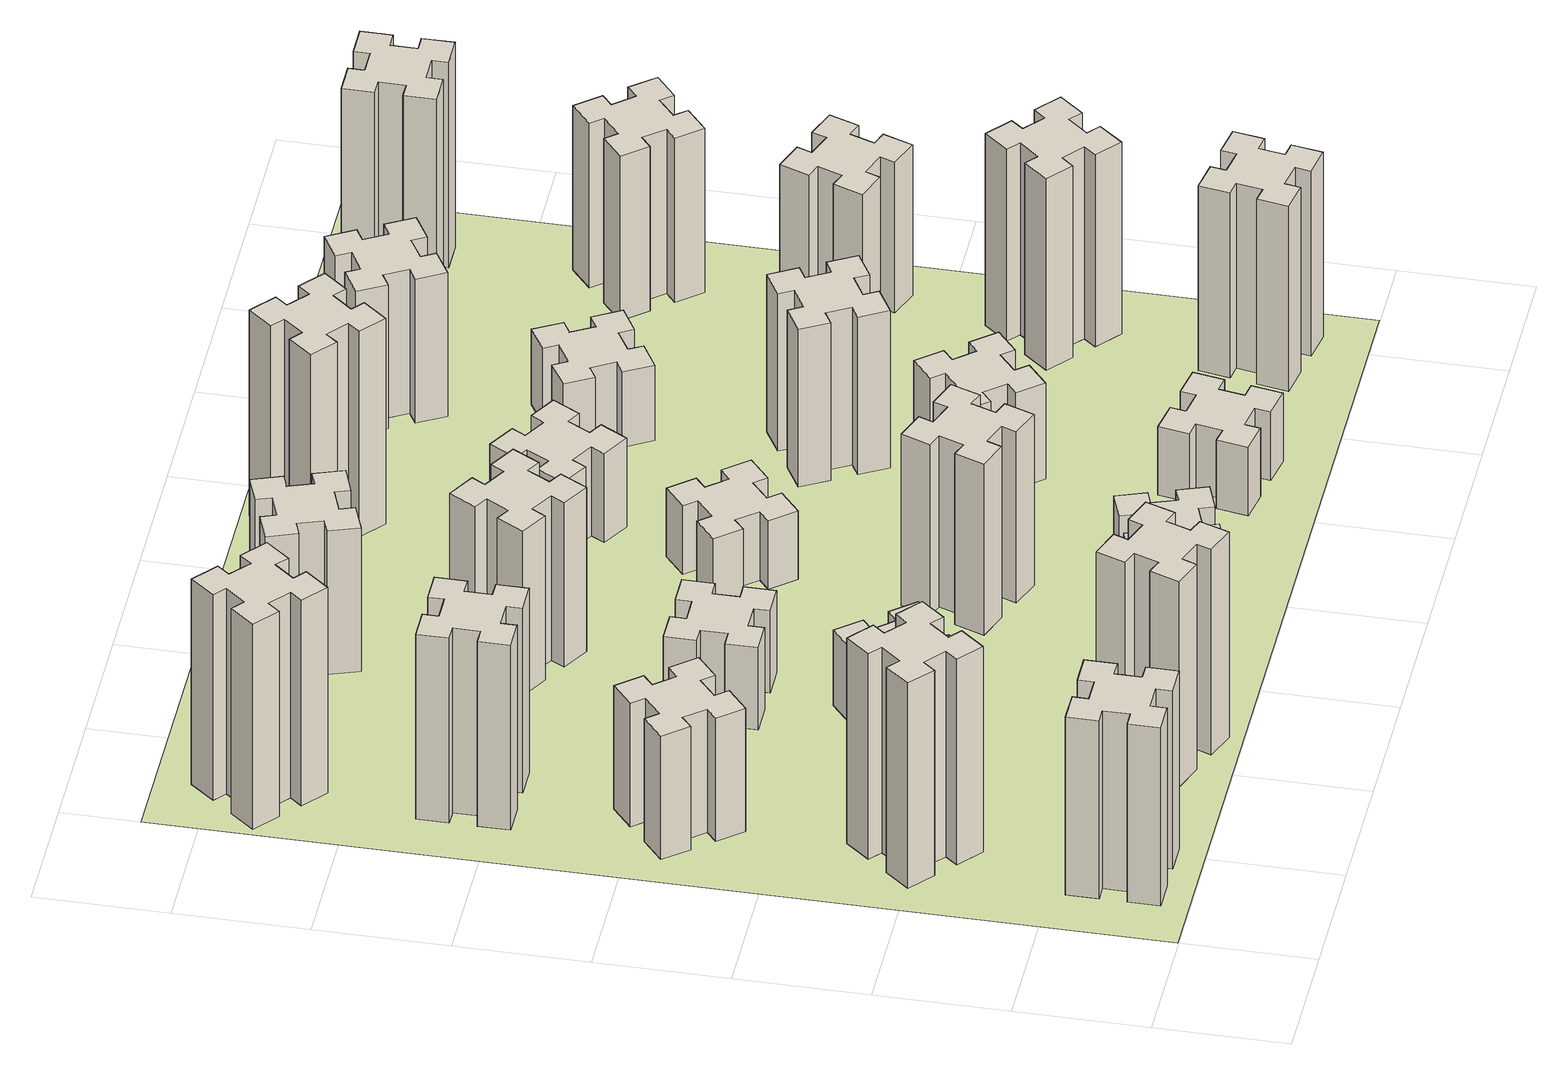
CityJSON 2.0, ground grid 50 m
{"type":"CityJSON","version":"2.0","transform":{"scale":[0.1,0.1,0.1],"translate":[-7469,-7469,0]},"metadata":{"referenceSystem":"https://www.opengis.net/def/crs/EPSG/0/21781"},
"CityObjects":{
"building1":{"type":"Building","attributes":{"class":"1000","function":"1000","usage":"1000","yearOfConstruction":2016,"roofType":"1000","measuredHeight":78,"storeysAboveGround":30,"storeysBelowGround":0},"geometry":[{"type":"Solid","lod":"1","boundaries":[[[[0,1,2,3,4,5,6,7,8,9,10,11,12,13,14,15,16,17,18,19]],[[17,16,20,21]],[[16,15,22,20]],[[15,14,23,22]],[[14,13,24,23]],[[13,12,25,24]],[[12,11,26,25]],[[11,10,27,26]],[[10,9,28,27]],[[9,8,29,28]],[[8,7,30,29]],[[7,6,31,30]],[[6,5,32,31]],[[5,4,33,32]],[[4,3,34,33]],[[3,2,35,34]],[[2,1,36,35]],[[1,0,37,36]],[[0,19,38,37]],[[19,18,39,38]],[[18,17,21,39]],[[24,25,26,27,28,29,30,31,32,33,34,35,36,37,38,39,21,20,22,23]]]]}]},
"building2":{"type":"Building","attributes":{"class":"1000","function":"1000","usage":"1000","yearOfConstruction":2016,"roofType":"1000","measuredHeight":90,"storeysAboveGround":30,"storeysBelowGround":0},"geometry":[{"type":"Solid","lod":"1","boundaries":[[[[40,41,42,43,44,45,46,47,48,49,50,51,52,53,54,55,56,57,58,59]],[[57,56,60,61]],[[56,55,62,60]],[[55,54,63,62]],[[54,53,64,63]],[[53,52,65,64]],[[52,51,66,65]],[[51,50,67,66]],[[50,49,68,67]],[[49,48,69,68]],[[48,47,70,69]],[[47,46,71,70]],[[46,45,72,71]],[[45,44,73,72]],[[44,43,74,73]],[[43,42,75,74]],[[42,41,76,75]],[[41,40,77,76]],[[40,59,78,77]],[[59,58,79,78]],[[58,57,61,79]],[[64,65,66,67,68,69,70,71,72,73,74,75,76,77,78,79,61,60,62,63]]]]}]},
"building3":{"type":"Building","attributes":{"class":"1000","function":"1000","usage":"1000","yearOfConstruction":2016,"roofType":"1000","measuredHeight":54,"storeysAboveGround":30,"storeysBelowGround":0},"geometry":[{"type":"Solid","lod":"1","boundaries":[[[[80,81,82,83,84,85,86,87,88,89,90,91,92,93,94,95,96,97,98,99]],[[97,96,100,101]],[[96,95,102,100]],[[95,94,103,102]],[[94,93,104,103]],[[93,92,105,104]],[[92,91,106,105]],[[91,90,107,106]],[[90,89,108,107]],[[89,88,109,108]],[[88,87,110,109]],[[87,86,111,110]],[[86,85,112,111]],[[85,84,113,112]],[[84,83,114,113]],[[83,82,115,114]],[[82,81,116,115]],[[81,80,117,116]],[[80,99,118,117]],[[99,98,119,118]],[[98,97,101,119]],[[104,105,106,107,108,109,110,111,112,113,114,115,116,117,118,119,101,100,102,103]]]]}]},
"building4":{"type":"Building","attributes":{"class":"1000","function":"1000","usage":"1000","yearOfConstruction":2016,"roofType":"1000","measuredHeight":81,"storeysAboveGround":30,"storeysBelowGround":0},"geometry":[{"type":"Solid","lod":"1","boundaries":[[[[120,121,122,123,124,125,126,127,128,129,130,131,132,133,134,135,136,137,138,139]],[[137,136,140,141]],[[136,135,142,140]],[[135,134,143,142]],[[134,133,144,143]],[[133,132,145,144]],[[132,131,146,145]],[[131,130,147,146]],[[130,129,148,147]],[[129,128,149,148]],[[128,127,150,149]],[[127,126,151,150]],[[126,125,152,151]],[[125,124,153,152]],[[124,123,154,153]],[[123,122,155,154]],[[122,121,156,155]],[[121,120,157,156]],[[120,139,158,157]],[[139,138,159,158]],[[138,137,141,159]],[[144,145,146,147,148,149,150,151,152,153,154,155,156,157,158,159,141,140,142,143]]]]}]},
"building5":{"type":"Building","attributes":{"class":"1000","function":"1000","usage":"1000","yearOfConstruction":2016,"roofType":"1000","measuredHeight":90,"storeysAboveGround":30,"storeysBelowGround":0},"geometry":[{"type":"Solid","lod":"1","boundaries":[[[[160,161,162,163,164,165,166,167,168,169,170,171,172,173,174,175,176,177,178,179]],[[177,176,180,181]],[[176,175,182,180]],[[175,174,183,182]],[[174,173,184,183]],[[173,172,185,184]],[[172,171,186,185]],[[171,170,187,186]],[[170,169,188,187]],[[169,168,189,188]],[[168,167,190,189]],[[167,166,191,190]],[[166,165,192,191]],[[165,164,193,192]],[[164,163,194,193]],[[163,162,195,194]],[[162,161,196,195]],[[161,160,197,196]],[[160,179,198,197]],[[179,178,199,198]],[[178,177,181,199]],[[184,185,186,187,188,189,190,191,192,193,194,195,196,197,198,199,181,180,182,183]]]]}]},
"building6":{"type":"Building","attributes":{"class":"1000","function":"1000","usage":"1000","yearOfConstruction":2016,"roofType":"1000","measuredHeight":90,"storeysAboveGround":30,"storeysBelowGround":0},"geometry":[{"type":"Solid","lod":"1","boundaries":[[[[200,201,202,203,204,205,206,207,208,209,210,211,212,213,214,215,216,217,218,219]],[[217,216,220,221]],[[216,215,222,220]],[[215,214,223,222]],[[214,213,224,223]],[[213,212,225,224]],[[212,211,226,225]],[[211,210,227,226]],[[210,209,228,227]],[[209,208,229,228]],[[208,207,230,229]],[[207,206,231,230]],[[206,205,232,231]],[[205,204,233,232]],[[204,203,234,233]],[[203,202,235,234]],[[202,201,236,235]],[[201,200,237,236]],[[200,219,238,237]],[[219,218,239,238]],[[218,217,221,239]],[[224,225,226,227,228,229,230,231,232,233,234,235,236,237,238,239,221,220,222,223]]]]}]},
"building7":{"type":"Building","attributes":{"class":"1000","function":"1000","usage":"1000","yearOfConstruction":2016,"roofType":"1000","measuredHeight":33,"storeysAboveGround":30,"storeysBelowGround":0},"geometry":[{"type":"Solid","lod":"1","boundaries":[[[[240,241,242,243,244,245,246,247,248,249,250,251,252,253,254,255,256,257,258,259]],[[257,256,260,261]],[[256,255,262,260]],[[255,254,263,262]],[[254,253,264,263]],[[253,252,265,264]],[[252,251,266,265]],[[251,250,267,266]],[[250,249,268,267]],[[249,248,269,268]],[[248,247,270,269]],[[247,246,271,270]],[[246,245,272,271]],[[245,244,273,272]],[[244,243,274,273]],[[243,242,275,274]],[[242,241,276,275]],[[241,240,277,276]],[[240,259,278,277]],[[259,258,279,278]],[[258,257,261,279]],[[264,265,266,267,268,269,270,271,272,273,274,275,276,277,278,279,261,260,262,263]]]]}]},
"building8":{"type":"Building","attributes":{"class":"1000","function":"1000","usage":"1000","yearOfConstruction":2016,"roofType":"1000","measuredHeight":36,"storeysAboveGround":30,"storeysBelowGround":0},"geometry":[{"type":"Solid","lod":"1","boundaries":[[[[280,281,282,283,284,285,286,287,288,289,290,291,292,293,294,295,296,297,298,299]],[[297,296,300,301]],[[296,295,302,300]],[[295,294,303,302]],[[294,293,304,303]],[[293,292,305,304]],[[292,291,306,305]],[[291,290,307,306]],[[290,289,308,307]],[[289,288,309,308]],[[288,287,310,309]],[[287,286,311,310]],[[286,285,312,311]],[[285,284,313,312]],[[284,283,314,313]],[[283,282,315,314]],[[282,281,316,315]],[[281,280,317,316]],[[280,299,318,317]],[[299,298,319,318]],[[298,297,301,319]],[[304,305,306,307,308,309,310,311,312,313,314,315,316,317,318,319,301,300,302,303]]]]}]},
"building9":{"type":"Building","attributes":{"class":"1000","function":"1000","usage":"1000","yearOfConstruction":2016,"roofType":"1000","measuredHeight":51,"storeysAboveGround":30,"storeysBelowGround":0},"geometry":[{"type":"Solid","lod":"1","boundaries":[[[[320,321,322,323,324,325,326,327,328,329,330,331,332,333,334,335,336,337,338,339]],[[337,336,340,341]],[[336,335,342,340]],[[335,334,343,342]],[[334,333,344,343]],[[333,332,345,344]],[[332,331,346,345]],[[331,330,347,346]],[[330,329,348,347]],[[329,328,349,348]],[[328,327,350,349]],[[327,326,351,350]],[[326,325,352,351]],[[325,324,353,352]],[[324,323,354,353]],[[323,322,355,354]],[[322,321,356,355]],[[321,320,357,356]],[[320,339,358,357]],[[339,338,359,358]],[[338,337,341,359]],[[344,345,346,347,348,349,350,351,352,353,354,355,356,357,358,359,341,340,342,343]]]]}]},
"building10":{"type":"Building","attributes":{"class":"1000","function":"1000","usage":"1000","yearOfConstruction":2016,"roofType":"1000","measuredHeight":72,"storeysAboveGround":30,"storeysBelowGround":0},"geometry":[{"type":"Solid","lod":"1","boundaries":[[[[360,361,362,363,364,365,366,367,368,369,370,371,372,373,374,375,376,377,378,379]],[[377,376,380,381]],[[376,375,382,380]],[[375,374,383,382]],[[374,373,384,383]],[[373,372,385,384]],[[372,371,386,385]],[[371,370,387,386]],[[370,369,388,387]],[[369,368,389,388]],[[368,367,390,389]],[[367,366,391,390]],[[366,365,392,391]],[[365,364,393,392]],[[364,363,394,393]],[[363,362,395,394]],[[362,361,396,395]],[[361,360,397,396]],[[360,379,398,397]],[[379,378,399,398]],[[378,377,381,399]],[[384,385,386,387,388,389,390,391,392,393,394,395,396,397,398,399,381,380,382,383]]]]}]},
"building11":{"type":"Building","attributes":{"class":"1000","function":"1000","usage":"1000","yearOfConstruction":2016,"roofType":"1000","measuredHeight":63,"storeysAboveGround":30,"storeysBelowGround":0},"geometry":[{"type":"Solid","lod":"1","boundaries":[[[[400,401,402,403,404,405,406,407,408,409,410,411,412,413,414,415,416,417,418,419]],[[417,416,420,421]],[[416,415,422,420]],[[415,414,423,422]],[[414,413,424,423]],[[413,412,425,424]],[[412,411,426,425]],[[411,410,427,426]],[[410,409,428,427]],[[409,408,429,428]],[[408,407,430,429]],[[407,406,431,430]],[[406,405,432,431]],[[405,404,433,432]],[[404,403,434,433]],[[403,402,435,434]],[[402,401,436,435]],[[401,400,437,436]],[[400,419,438,437]],[[419,418,439,438]],[[418,417,421,439]],[[424,425,426,427,428,429,430,431,432,433,434,435,436,437,438,439,421,420,422,423]]]]}]},
"building12":{"type":"Building","attributes":{"class":"1000","function":"1000","usage":"1000","yearOfConstruction":2016,"roofType":"1000","measuredHeight":75,"storeysAboveGround":30,"storeysBelowGround":0},"geometry":[{"type":"Solid","lod":"1","boundaries":[[[[440,441,442,443,444,445,446,447,448,449,450,451,452,453,454,455,456,457,458,459]],[[457,456,460,461]],[[456,455,462,460]],[[455,454,463,462]],[[454,453,464,463]],[[453,452,465,464]],[[452,451,466,465]],[[451,450,467,466]],[[450,449,468,467]],[[449,448,469,468]],[[448,447,470,469]],[[447,446,471,470]],[[446,445,472,471]],[[445,444,473,472]],[[444,443,474,473]],[[443,442,475,474]],[[442,441,476,475]],[[441,440,477,476]],[[440,459,478,477]],[[459,458,479,478]],[[458,457,461,479]],[[464,465,466,467,468,469,470,471,472,473,474,475,476,477,478,479,461,460,462,463]]]]}]},
"building13":{"type":"Building","attributes":{"class":"1000","function":"1000","usage":"1000","yearOfConstruction":2016,"roofType":"1000","measuredHeight":30,"storeysAboveGround":30,"storeysBelowGround":0},"geometry":[{"type":"Solid","lod":"1","boundaries":[[[[480,481,482,483,484,485,486,487,488,489,490,491,492,493,494,495,496,497,498,499]],[[497,496,500,501]],[[496,495,502,500]],[[495,494,503,502]],[[494,493,504,503]],[[493,492,505,504]],[[492,491,506,505]],[[491,490,507,506]],[[490,489,508,507]],[[489,488,509,508]],[[488,487,510,509]],[[487,486,511,510]],[[486,485,512,511]],[[485,484,513,512]],[[484,483,514,513]],[[483,482,515,514]],[[482,481,516,515]],[[481,480,517,516]],[[480,499,518,517]],[[499,498,519,518]],[[498,497,501,519]],[[504,505,506,507,508,509,510,511,512,513,514,515,516,517,518,519,501,500,502,503]]]]}]},
"building14":{"type":"Building","attributes":{"class":"1000","function":"1000","usage":"1000","yearOfConstruction":2016,"roofType":"1000","measuredHeight":39,"storeysAboveGround":30,"storeysBelowGround":0},"geometry":[{"type":"Solid","lod":"1","boundaries":[[[[520,521,522,523,524,525,526,527,528,529,530,531,532,533,534,535,536,537,538,539]],[[537,536,540,541]],[[536,535,542,540]],[[535,534,543,542]],[[534,533,544,543]],[[533,532,545,544]],[[532,531,546,545]],[[531,530,547,546]],[[530,529,548,547]],[[529,528,549,548]],[[528,527,550,549]],[[527,526,551,550]],[[526,525,552,551]],[[525,524,553,552]],[[524,523,554,553]],[[523,522,555,554]],[[522,521,556,555]],[[521,520,557,556]],[[520,539,558,557]],[[539,538,559,558]],[[538,537,541,559]],[[544,545,546,547,548,549,550,551,552,553,554,555,556,557,558,559,541,540,542,543]]]]}]},
"building15":{"type":"Building","attributes":{"class":"1000","function":"1000","usage":"1000","yearOfConstruction":2016,"roofType":"1000","measuredHeight":30,"storeysAboveGround":30,"storeysBelowGround":0},"geometry":[{"type":"Solid","lod":"1","boundaries":[[[[560,561,562,563,564,565,566,567,568,569,570,571,572,573,574,575,576,577,578,579]],[[577,576,580,581]],[[576,575,582,580]],[[575,574,583,582]],[[574,573,584,583]],[[573,572,585,584]],[[572,571,586,585]],[[571,570,587,586]],[[570,569,588,587]],[[569,568,589,588]],[[568,567,590,589]],[[567,566,591,590]],[[566,565,592,591]],[[565,564,593,592]],[[564,563,594,593]],[[563,562,595,594]],[[562,561,596,595]],[[561,560,597,596]],[[560,579,598,597]],[[579,578,599,598]],[[578,577,581,599]],[[584,585,586,587,588,589,590,591,592,593,594,595,596,597,598,599,581,580,582,583]]]]}]},
"building16":{"type":"Building","attributes":{"class":"1000","function":"1000","usage":"1000","yearOfConstruction":2016,"roofType":"1000","measuredHeight":90,"storeysAboveGround":30,"storeysBelowGround":0},"geometry":[{"type":"Solid","lod":"1","boundaries":[[[[600,601,602,603,604,605,606,607,608,609,610,611,612,613,614,615,616,617,618,619]],[[617,616,620,621]],[[616,615,622,620]],[[615,614,623,622]],[[614,613,624,623]],[[613,612,625,624]],[[612,611,626,625]],[[611,610,627,626]],[[610,609,628,627]],[[609,608,629,628]],[[608,607,630,629]],[[607,606,631,630]],[[606,605,632,631]],[[605,604,633,632]],[[604,603,634,633]],[[603,602,635,634]],[[602,601,636,635]],[[601,600,637,636]],[[600,619,638,637]],[[619,618,639,638]],[[618,617,621,639]],[[624,625,626,627,628,629,630,631,632,633,634,635,636,637,638,639,621,620,622,623]]]]}]},
"building17":{"type":"Building","attributes":{"class":"1000","function":"1000","usage":"1000","yearOfConstruction":2016,"roofType":"1000","measuredHeight":42,"storeysAboveGround":30,"storeysBelowGround":0},"geometry":[{"type":"Solid","lod":"1","boundaries":[[[[640,641,642,643,644,645,646,647,648,649,650,651,652,653,654,655,656,657,658,659]],[[657,656,660,661]],[[656,655,662,660]],[[655,654,663,662]],[[654,653,664,663]],[[653,652,665,664]],[[652,651,666,665]],[[651,650,667,666]],[[650,649,668,667]],[[649,648,669,668]],[[648,647,670,669]],[[647,646,671,670]],[[646,645,672,671]],[[645,644,673,672]],[[644,643,674,673]],[[643,642,675,674]],[[642,641,676,675]],[[641,640,677,676]],[[640,659,678,677]],[[659,658,679,678]],[[658,657,661,679]],[[664,665,666,667,668,669,670,671,672,673,674,675,676,677,678,679,661,660,662,663]]]]}]},
"building18":{"type":"Building","attributes":{"class":"1000","function":"1000","usage":"1000","yearOfConstruction":2016,"roofType":"1000","measuredHeight":69,"storeysAboveGround":30,"storeysBelowGround":0},"geometry":[{"type":"Solid","lod":"1","boundaries":[[[[680,681,682,683,684,685,686,687,688,689,690,691,692,693,694,695,696,697,698,699]],[[697,696,700,701]],[[696,695,702,700]],[[695,694,703,702]],[[694,693,704,703]],[[693,692,705,704]],[[692,691,706,705]],[[691,690,707,706]],[[690,689,708,707]],[[689,688,709,708]],[[688,687,710,709]],[[687,686,711,710]],[[686,685,712,711]],[[685,684,713,712]],[[684,683,714,713]],[[683,682,715,714]],[[682,681,716,715]],[[681,680,717,716]],[[680,699,718,717]],[[699,698,719,718]],[[698,697,701,719]],[[704,705,706,707,708,709,710,711,712,713,714,715,716,717,718,719,701,700,702,703]]]]}]},
"building19":{"type":"Building","attributes":{"class":"1000","function":"1000","usage":"1000","yearOfConstruction":2016,"roofType":"1000","measuredHeight":33,"storeysAboveGround":30,"storeysBelowGround":0},"geometry":[{"type":"Solid","lod":"1","boundaries":[[[[720,721,722,723,724,725,726,727,728,729,730,731,732,733,734,735,736,737,738,739]],[[737,736,740,741]],[[736,735,742,740]],[[735,734,743,742]],[[734,733,744,743]],[[733,732,745,744]],[[732,731,746,745]],[[731,730,747,746]],[[730,729,748,747]],[[729,728,749,748]],[[728,727,750,749]],[[727,726,751,750]],[[726,725,752,751]],[[725,724,753,752]],[[724,723,754,753]],[[723,722,755,754]],[[722,721,756,755]],[[721,720,757,756]],[[720,739,758,757]],[[739,738,759,758]],[[738,737,741,759]],[[744,745,746,747,748,749,750,751,752,753,754,755,756,757,758,759,741,740,742,743]]]]}]},
"building20":{"type":"Building","attributes":{"class":"1000","function":"1000","usage":"1000","yearOfConstruction":2016,"roofType":"1000","measuredHeight":81,"storeysAboveGround":30,"storeysBelowGround":0},"geometry":[{"type":"Solid","lod":"1","boundaries":[[[[760,761,762,763,764,765,766,767,768,769,770,771,772,773,774,775,776,777,778,779]],[[777,776,780,781]],[[776,775,782,780]],[[775,774,783,782]],[[774,773,784,783]],[[773,772,785,784]],[[772,771,786,785]],[[771,770,787,786]],[[770,769,788,787]],[[769,768,789,788]],[[768,767,790,789]],[[767,766,791,790]],[[766,765,792,791]],[[765,764,793,792]],[[764,763,794,793]],[[763,762,795,794]],[[762,761,796,795]],[[761,760,797,796]],[[760,779,798,797]],[[779,778,799,798]],[[778,777,781,799]],[[784,785,786,787,788,789,790,791,792,793,794,795,796,797,798,799,781,780,782,783]]]]}]},
"building21":{"type":"Building","attributes":{"class":"1000","function":"1000","usage":"1000","yearOfConstruction":2016,"roofType":"1000","measuredHeight":63,"storeysAboveGround":30,"storeysBelowGround":0},"geometry":[{"type":"Solid","lod":"1","boundaries":[[[[800,801,802,803,804,805,806,807,808,809,810,811,812,813,814,815,816,817,818,819]],[[817,816,820,821]],[[816,815,822,820]],[[815,814,823,822]],[[814,813,824,823]],[[813,812,825,824]],[[812,811,826,825]],[[811,810,827,826]],[[810,809,828,827]],[[809,808,829,828]],[[808,807,830,829]],[[807,806,831,830]],[[806,805,832,831]],[[805,804,833,832]],[[804,803,834,833]],[[803,802,835,834]],[[802,801,836,835]],[[801,800,837,836]],[[800,819,838,837]],[[819,818,839,838]],[[818,817,821,839]],[[824,825,826,827,828,829,830,831,832,833,834,835,836,837,838,839,821,820,822,823]]]]}]},
"building22":{"type":"Building","attributes":{"class":"1000","function":"1000","usage":"1000","yearOfConstruction":2016,"roofType":"1000","measuredHeight":84,"storeysAboveGround":30,"storeysBelowGround":0},"geometry":[{"type":"Solid","lod":"1","boundaries":[[[[840,841,842,843,844,845,846,847,848,849,850,851,852,853,854,855,856,857,858,859]],[[857,856,860,861]],[[856,855,862,860]],[[855,854,863,862]],[[854,853,864,863]],[[853,852,865,864]],[[852,851,866,865]],[[851,850,867,866]],[[850,849,868,867]],[[849,848,869,868]],[[848,847,870,869]],[[847,846,871,870]],[[846,845,872,871]],[[845,844,873,872]],[[844,843,874,873]],[[843,842,875,874]],[[842,841,876,875]],[[841,840,877,876]],[[840,859,878,877]],[[859,858,879,878]],[[858,857,861,879]],[[864,865,866,867,868,869,870,871,872,873,874,875,876,877,878,879,861,860,862,863]]]]}]},
"building23":{"type":"Building","attributes":{"class":"1000","function":"1000","usage":"1000","yearOfConstruction":2016,"roofType":"1000","measuredHeight":66,"storeysAboveGround":30,"storeysBelowGround":0},"geometry":[{"type":"Solid","lod":"1","boundaries":[[[[880,881,882,883,884,885,886,887,888,889,890,891,892,893,894,895,896,897,898,899]],[[897,896,900,901]],[[896,895,902,900]],[[895,894,903,902]],[[894,893,904,903]],[[893,892,905,904]],[[892,891,906,905]],[[891,890,907,906]],[[890,889,908,907]],[[889,888,909,908]],[[888,887,910,909]],[[887,886,911,910]],[[886,885,912,911]],[[885,884,913,912]],[[884,883,914,913]],[[883,882,915,914]],[[882,881,916,915]],[[881,880,917,916]],[[880,899,918,917]],[[899,898,919,918]],[[898,897,901,919]],[[904,905,906,907,908,909,910,911,912,913,914,915,916,917,918,919,901,900,902,903]]]]}]},
"building24":{"type":"Building","attributes":{"class":"1000","function":"1000","usage":"1000","yearOfConstruction":2016,"roofType":"1000","measuredHeight":72,"storeysAboveGround":30,"storeysBelowGround":0},"geometry":[{"type":"Solid","lod":"1","boundaries":[[[[920,921,922,923,924,925,926,927,928,929,930,931,932,933,934,935,936,937,938,939]],[[937,936,940,941]],[[936,935,942,940]],[[935,934,943,942]],[[934,933,944,943]],[[933,932,945,944]],[[932,931,946,945]],[[931,930,947,946]],[[930,929,948,947]],[[929,928,949,948]],[[928,927,950,949]],[[927,926,951,950]],[[926,925,952,951]],[[925,924,953,952]],[[924,923,954,953]],[[923,922,955,954]],[[922,921,956,955]],[[921,920,957,956]],[[920,939,958,957]],[[939,938,959,958]],[[938,937,941,959]],[[944,945,946,947,948,949,950,951,952,953,954,955,956,957,958,959,941,940,942,943]]]]}]},
"building25":{"type":"Building","attributes":{"class":"1000","function":"1000","usage":"1000","yearOfConstruction":2016,"roofType":"1000","measuredHeight":90,"storeysAboveGround":30,"storeysBelowGround":0},"geometry":[{"type":"Solid","lod":"1","boundaries":[[[[960,961,962,963,964,965,966,967,968,969,970,971,972,973,974,975,976,977,978,979]],[[977,976,980,981]],[[976,975,982,980]],[[975,974,983,982]],[[974,973,984,983]],[[973,972,985,984]],[[972,971,986,985]],[[971,970,987,986]],[[970,969,988,987]],[[969,968,989,988]],[[968,967,990,989]],[[967,966,991,990]],[[966,965,992,991]],[[965,964,993,992]],[[964,963,994,993]],[[963,962,995,994]],[[962,961,996,995]],[[961,960,997,996]],[[960,979,998,997]],[[979,978,999,998]],[[978,977,981,999]],[[984,985,986,987,988,989,990,991,992,993,994,995,996,997,998,999,981,980,982,983]]]]}]},
"landuse1":{"type":"LandUse","attributes":{"name":"plot1","function":"1010"},"geometry":[{"type":"MultiSurface","lod":"1","boundaries":[[[1000,1001,1002,1003]]]}]}
},
"vertices":[
[265,325,0],[265,225,0],[205,225,0],[205,105,0],[325,105,0],[325,165,0],[425,165,0],[425,105,0],[545,105,0],[545,225,0],[485,225,0],[485,325,0],[545,325,0],[545,445,0],[425,445,0],[425,385,0],[325,385,0],[325,445,0],[205,445,0],[205,325,0],[325,385,780],[325,445,780],[425,385,780],[425,445,780],[545,445,780],[545,325,780],[485,325,780],[485,225,780],[545,225,780],[545,105,780],[425,105,780],[425,165,780],[325,165,780],[325,105,780],[205,105,780],[205,225,780],[265,225,780],[265,325,780],[205,325,780],[205,445,780],
[484,1067,0],[408,1132,0],[446,1178,0],[354,1255,0],[277,1163,0],[323,1124,0],[259,1048,0],[213,1086,0],[136,994,0],[228,917,0],[266,963,0],[343,899,0],[304,853,0],[396,776,0],[473,868,0],[427,906,0],[492,983,0],[538,944,0],[615,1036,0],[523,1113,0],[492,983,900],[538,944,900],[427,906,900],[473,868,900],[396,776,900],[304,853,900],[343,899,900],[266,963,900],[228,917,900],[136,994,900],[213,1086,900],[259,1048,900],[323,1124,900],[277,1163,900],[354,1255,900],[446,1178,900],[408,1132,900],[484,1067,900],[523,1113,900],[615,1036,900],
[492,1888,0],[427,1964,0],[473,2003,0],[396,2095,0],[304,2018,0],[343,1972,0],[266,1907,0],[228,1953,0],[136,1876,0],[213,1784,0],[259,1823,0],[323,1746,0],[277,1708,0],[354,1616,0],[446,1693,0],[408,1739,0],[484,1803,0],[523,1757,0],[615,1834,0],[538,1926,0],[484,1803,540],[523,1757,540],[408,1739,540],[446,1693,540],[354,1616,540],[277,1708,540],[323,1746,540],[259,1823,540],[213,1784,540],[136,1876,540],[228,1953,540],[266,1907,540],[343,1972,540],[304,2018,540],[396,2095,540],[473,2003,540],[427,1964,540],[492,1888,540],[538,1926,540],[615,1834,540],
[485,2545,0],[485,2645,0],[545,2645,0],[545,2765,0],[425,2765,0],[425,2705,0],[325,2705,0],[325,2765,0],[205,2765,0],[205,2645,0],[265,2645,0],[265,2545,0],[205,2545,0],[205,2425,0],[325,2425,0],[325,2485,0],[425,2485,0],[425,2425,0],[545,2425,0],[545,2545,0],[425,2485,810],[425,2425,810],[325,2485,810],[325,2425,810],[205,2425,810],[205,2545,810],[265,2545,810],[265,2645,810],[205,2645,810],[205,2765,810],[325,2765,810],[325,2705,810],[425,2705,810],[425,2765,810],[545,2765,810],[545,2645,810],[485,2645,810],[485,2545,810],[545,2545,810],[545,2425,810],
[1029,360,0],[995,266,0],[939,287,0],[897,174,0],[1010,133,0],[1031,189,0],[1125,155,0],[1104,99,0],[1217,57,0],[1258,170,0],[1202,191,0],[1236,285,0],[1292,264,0],[1333,377,0],[1220,418,0],[1200,362,0],[1106,396,0],[1127,452,0],[1014,493,0],[973,380,0],[1106,396,900],[1127,452,900],[1200,362,900],[1220,418,900],[1333,377,900],[1292,264,900],[1236,285,900],[1202,191,900],[1258,170,900],[1217,57,900],[1104,99,900],[1125,155,900],[1031,189,900],[1010,133,900],[897,174,900],[939,287,900],[995,266,900],[1029,360,900],[973,380,900],[1014,493,900],
[384,3387,0],[308,3452,0],[346,3498,0],[254,3575,0],[177,3483,0],[223,3444,0],[159,3368,0],[113,3406,0],[36,3314,0],[128,3237,0],[166,3283,0],[243,3219,0],[204,3173,0],[296,3096,0],[373,3188,0],[327,3226,0],[392,3303,0],[438,3264,0],[515,3356,0],[423,3433,0],[392,3303,900],[438,3264,900],[327,3226,900],[373,3188,900],[296,3096,900],[204,3173,900],[243,3219,900],[166,3283,900],[128,3237,900],[36,3314,900],[113,3406,900],[159,3368,900],[223,3444,900],[177,3483,900],[254,3575,900],[346,3498,900],[308,3452,900],[384,3387,900],[423,3433,900],[515,3356,900],
[1083,1332,0],[1006,1267,0],[968,1313,0],[876,1236,0],[953,1144,0],[999,1183,0],[1063,1106,0],[1017,1068,0],[1094,976,0],[1186,1053,0],[1148,1099,0],[1224,1163,0],[1263,1117,0],[1355,1194,0],[1278,1286,0],[1232,1248,0],[1167,1324,0],[1213,1363,0],[1136,1455,0],[1044,1378,0],[1167,1324,330],[1213,1363,330],[1232,1248,330],[1278,1286,330],[1355,1194,330],[1263,1117,330],[1224,1163,330],[1148,1099,330],[1186,1053,330],[1094,976,330],[1017,1068,330],[1063,1106,330],[999,1183,330],[953,1144,330],[876,1236,330],[968,1313,330],[1006,1267,330],[1083,1332,330],[1044,1378,330],[1136,1455,330],
[1065,1745,0],[1165,1745,0],[1165,1685,0],[1285,1685,0],[1285,1805,0],[1225,1805,0],[1225,1905,0],[1285,1905,0],[1285,2025,0],[1165,2025,0],[1165,1965,0],[1065,1965,0],[1065,2025,0],[945,2025,0],[945,1905,0],[1005,1905,0],[1005,1805,0],[945,1805,0],[945,1685,0],[1065,1685,0],[1005,1805,360],[945,1805,360],[1005,1905,360],[945,1905,360],[945,2025,360],[1065,2025,360],[1065,1965,360],[1165,1965,360],[1165,2025,360],[1285,2025,360],[1285,1905,360],[1225,1905,360],[1225,1805,360],[1285,1805,360],[1285,1685,360],[1165,1685,360],[1165,1745,360],[1065,1745,360],[1065,1685,360],[945,1685,360],
[1765,496,0],[1671,462,0],[1650,518,0],[1537,477,0],[1579,364,0],[1635,385,0],[1669,291,0],[1613,270,0],[1654,157,0],[1767,199,0],[1746,255,0],[1840,289,0],[1860,233,0],[1973,274,0],[1932,387,0],[1876,366,0],[1842,460,0],[1898,480,0],[1857,593,0],[1744,552,0],[1842,460,510],[1898,480,510],[1876,366,510],[1932,387,510],[1973,274,510],[1860,233,510],[1840,289,510],[1746,255,510],[1767,199,510],[1654,157,510],[1613,270,510],[1669,291,510],[1635,385,510],[1579,364,510],[1537,477,510],[1650,518,510],[1671,462,510],[1765,496,510],[1744,552,510],[1857,593,510],
[1314,2666,0],[1227,2716,0],[1257,2768,0],[1153,2828,0],[1093,2724,0],[1145,2694,0],[1095,2607,0],[1043,2637,0],[983,2533,0],[1087,2473,0],[1117,2525,0],[1204,2475,0],[1174,2423,0],[1278,2363,0],[1338,2467,0],[1286,2497,0],[1336,2584,0],[1388,2554,0],[1448,2658,0],[1344,2718,0],[1336,2584,720],[1388,2554,720],[1286,2497,720],[1338,2467,720],[1278,2363,720],[1174,2423,720],[1204,2475,720],[1117,2525,720],[1087,2473,720],[983,2533,720],[1043,2637,720],[1095,2607,720],[1145,2694,720],[1093,2724,720],[1153,2828,720],[1257,2768,720],[1227,2716,720],[1314,2666,720],[1344,2718,720],[1448,2658,720],
[1125,3456,0],[1031,3422,0],[1010,3478,0],[897,3437,0],[939,3324,0],[995,3345,0],[1029,3251,0],[973,3230,0],[1014,3117,0],[1127,3159,0],[1106,3215,0],[1200,3249,0],[1220,3193,0],[1333,3234,0],[1292,3347,0],[1236,3326,0],[1202,3420,0],[1258,3440,0],[1217,3553,0],[1104,3512,0],[1202,3420,630],[1258,3440,630],[1236,3326,630],[1292,3347,630],[1333,3234,630],[1220,3193,630],[1200,3249,630],[1106,3215,630],[1127,3159,630],[1014,3117,630],[973,3230,630],[1029,3251,630],[995,3345,630],[939,3324,630],[897,3437,630],[1010,3478,630],[1031,3422,630],[1125,3456,630],[1104,3512,630],[1217,3553,630],
[1769,1200,0],[1735,1106,0],[1679,1127,0],[1637,1014,0],[1750,973,0],[1771,1029,0],[1865,995,0],[1844,939,0],[1957,897,0],[1998,1010,0],[1942,1031,0],[1976,1125,0],[2032,1104,0],[2073,1217,0],[1960,1258,0],[1940,1202,0],[1846,1236,0],[1867,1292,0],[1754,1333,0],[1713,1220,0],[1846,1236,750],[1867,1292,750],[1940,1202,750],[1960,1258,750],[2073,1217,750],[2032,1104,750],[1976,1125,750],[1942,1031,750],[1998,1010,750],[1957,897,750],[1844,939,750],[1865,995,750],[1771,1029,750],[1750,973,750],[1637,1014,750],[1679,1127,750],[1735,1106,750],[1769,1200,750],[1713,1220,750],[1754,1333,750],
[1972,1988,0],[1907,2064,0],[1953,2103,0],[1876,2195,0],[1784,2118,0],[1823,2072,0],[1746,2007,0],[1708,2053,0],[1616,1976,0],[1693,1884,0],[1739,1923,0],[1803,1846,0],[1757,1808,0],[1834,1716,0],[1926,1793,0],[1888,1839,0],[1964,1903,0],[2003,1857,0],[2095,1934,0],[2018,2026,0],[1964,1903,300],[2003,1857,300],[1888,1839,300],[1926,1793,300],[1834,1716,300],[1757,1808,300],[1803,1846,300],[1739,1923,300],[1693,1884,300],[1616,1976,300],[1708,2053,300],[1746,2007,300],[1823,2072,300],[1784,2118,300],[1876,2195,300],[1953,2103,300],[1907,2064,300],[1972,1988,300],[2018,2026,300],[2095,1934,300],
[2026,2497,0],[2076,2584,0],[2128,2554,0],[2188,2658,0],[2084,2718,0],[2054,2666,0],[1967,2716,0],[1997,2768,0],[1893,2828,0],[1833,2724,0],[1885,2694,0],[1835,2607,0],[1783,2637,0],[1723,2533,0],[1827,2473,0],[1857,2525,0],[1944,2475,0],[1914,2423,0],[2018,2363,0],[2078,2467,0],[1944,2475,390],[1914,2423,390],[1857,2525,390],[1827,2473,390],[1723,2533,390],[1783,2637,390],[1835,2607,390],[1885,2694,390],[1833,2724,390],[1893,2828,390],[1997,2768,390],[1967,2716,390],[2054,2666,390],[2084,2718,390],[2188,2658,390],[2128,2554,390],[2076,2584,390],[2026,2497,390],[2078,2467,390],[2018,2363,390],
[2596,444,0],[2578,345,0],[2519,356,0],[2498,237,0],[2617,217,0],[2627,276,0],[2725,258,0],[2715,199,0],[2833,178,0],[2854,297,0],[2795,307,0],[2812,405,0],[2871,395,0],[2892,513,0],[2774,534,0],[2764,475,0],[2665,492,0],[2676,551,0],[2557,572,0],[2537,454,0],[2665,492,300],[2676,551,300],[2764,475,300],[2774,534,300],[2892,513,300],[2871,395,300],[2812,405,300],[2795,307,300],[2854,297,300],[2833,178,300],[2715,199,300],[2725,258,300],[2627,276,300],[2617,217,300],[2498,237,300],[2519,356,300],[2578,345,300],[2596,444,300],[2537,454,300],[2557,572,300],
[1746,3383,0],[1823,3319,0],[1784,3273,0],[1876,3196,0],[1953,3288,0],[1907,3326,0],[1972,3403,0],[2018,3364,0],[2095,3456,0],[2003,3533,0],[1964,3487,0],[1888,3552,0],[1926,3598,0],[1834,3675,0],[1757,3583,0],[1803,3544,0],[1739,3468,0],[1693,3506,0],[1616,3414,0],[1708,3337,0],[1739,3468,900],[1693,3506,900],[1803,3544,900],[1757,3583,900],[1834,3675,900],[1926,3598,900],[1888,3552,900],[1964,3487,900],[2003,3533,900],[2095,3456,900],[2018,3364,900],[1972,3403,900],[1907,3326,900],[1953,3288,900],[1876,3196,900],[1784,3273,900],[1823,3319,900],[1746,3383,900],[1708,3337,900],[1616,3414,900],
[2563,1332,0],[2486,1267,0],[2448,1313,0],[2356,1236,0],[2433,1144,0],[2479,1183,0],[2543,1106,0],[2497,1068,0],[2574,976,0],[2666,1053,0],[2628,1099,0],[2704,1163,0],[2743,1117,0],[2835,1194,0],[2758,1286,0],[2712,1248,0],[2647,1324,0],[2693,1363,0],[2616,1455,0],[2524,1378,0],[2647,1324,420],[2693,1363,420],[2712,1248,420],[2758,1286,420],[2835,1194,420],[2743,1117,420],[2704,1163,420],[2628,1099,420],[2666,1053,420],[2574,976,420],[2497,1068,420],[2543,1106,420],[2479,1183,420],[2433,1144,420],[2356,1236,420],[2448,1313,420],[2486,1267,420],[2563,1332,420],[2524,1378,420],[2616,1455,420],
[2475,1744,0],[2525,1657,0],[2473,1627,0],[2533,1523,0],[2637,1583,0],[2607,1635,0],[2694,1685,0],[2724,1633,0],[2828,1693,0],[2768,1797,0],[2716,1767,0],[2666,1854,0],[2718,1884,0],[2658,1988,0],[2554,1928,0],[2584,1876,0],[2497,1826,0],[2467,1878,0],[2363,1818,0],[2423,1714,0],[2497,1826,690],[2467,1878,690],[2584,1876,690],[2554,1928,690],[2658,1988,690],[2718,1884,690],[2666,1854,690],[2716,1767,690],[2768,1797,690],[2828,1693,690],[2724,1633,690],[2694,1685,690],[2607,1635,690],[2637,1583,690],[2533,1523,690],[2473,1627,690],[2525,1657,690],[2475,1744,690],[2423,1714,690],[2363,1818,690],
[2475,2584,0],[2525,2497,0],[2473,2467,0],[2533,2363,0],[2637,2423,0],[2607,2475,0],[2694,2525,0],[2724,2473,0],[2828,2533,0],[2768,2637,0],[2716,2607,0],[2666,2694,0],[2718,2724,0],[2658,2828,0],[2554,2768,0],[2584,2716,0],[2497,2666,0],[2467,2718,0],[2363,2658,0],[2423,2554,0],[2497,2666,330],[2467,2718,330],[2584,2716,330],[2554,2768,330],[2658,2828,330],[2718,2724,330],[2666,2694,330],[2716,2607,330],[2768,2637,330],[2828,2533,330],[2724,2473,330],[2694,2525,330],[2607,2475,330],[2637,2423,330],[2533,2363,330],[2473,2467,330],[2525,2497,330],[2475,2584,330],[2423,2554,330],[2363,2658,330],
[3504,475,0],[3405,492,0],[3416,551,0],[3297,572,0],[3277,454,0],[3336,444,0],[3318,345,0],[3259,356,0],[3238,237,0],[3357,217,0],[3367,276,0],[3465,258,0],[3455,199,0],[3573,178,0],[3594,297,0],[3535,307,0],[3552,405,0],[3611,395,0],[3632,513,0],[3514,534,0],[3552,405,810],[3611,395,810],[3535,307,810],[3594,297,810],[3573,178,810],[3455,199,810],[3465,258,810],[3367,276,810],[3357,217,810],[3238,237,810],[3259,356,810],[3318,345,810],[3336,444,810],[3277,454,810],[3297,572,810],[3416,551,810],[3405,492,810],[3504,475,810],[3514,534,810],[3632,513,810],
[2716,3347,0],[2666,3434,0],[2718,3464,0],[2658,3568,0],[2554,3508,0],[2584,3456,0],[2497,3406,0],[2467,3458,0],[2363,3398,0],[2423,3294,0],[2475,3324,0],[2525,3237,0],[2473,3207,0],[2533,3103,0],[2637,3163,0],[2607,3215,0],[2694,3265,0],[2724,3213,0],[2828,3273,0],[2768,3377,0],[2694,3265,630],[2724,3213,630],[2607,3215,630],[2637,3163,630],[2533,3103,630],[2473,3207,630],[2525,3237,630],[2475,3324,630],[2423,3294,630],[2363,3398,630],[2467,3458,630],[2497,3406,630],[2584,3456,630],[2554,3508,630],[2658,3568,630],[2718,3464,630],[2666,3434,630],[2716,3347,630],[2768,3377,630],[2828,3273,630],
[3487,1006,0],[3552,1083,0],[3598,1044,0],[3675,1136,0],[3583,1213,0],[3544,1167,0],[3468,1232,0],[3506,1278,0],[3414,1355,0],[3337,1263,0],[3383,1224,0],[3319,1148,0],[3273,1186,0],[3196,1094,0],[3288,1017,0],[3326,1063,0],[3403,999,0],[3364,953,0],[3456,876,0],[3533,968,0],[3403,999,840],[3364,953,840],[3326,1063,840],[3288,1017,840],[3196,1094,840],[3273,1186,840],[3319,1148,840],[3383,1224,840],[3337,1263,840],[3414,1355,840],[3506,1278,840],[3468,1232,840],[3544,1167,840],[3583,1213,840],[3675,1136,840],[3598,1044,840],[3552,1083,840],[3487,1006,840],[3533,968,840],[3456,876,840],
[3520,1942,0],[3426,1976,0],[3447,2032,0],[3334,2073,0],[3293,1960,0],[3349,1940,0],[3315,1846,0],[3259,1867,0],[3217,1754,0],[3330,1713,0],[3351,1769,0],[3445,1735,0],[3424,1679,0],[3537,1637,0],[3578,1750,0],[3522,1771,0],[3556,1865,0],[3612,1844,0],[3653,1957,0],[3540,1998,0],[3556,1865,660],[3612,1844,660],[3522,1771,660],[3578,1750,660],[3537,1637,660],[3424,1679,660],[3445,1735,660],[3351,1769,660],[3330,1713,660],[3217,1754,660],[3259,1867,660],[3315,1846,660],[3349,1940,660],[3293,1960,660],[3334,2073,660],[3447,2032,660],[3426,1976,660],[3520,1942,660],[3540,1998,660],[3653,1957,660],
[3319,2563,0],[3383,2486,0],[3337,2448,0],[3414,2356,0],[3506,2433,0],[3468,2479,0],[3544,2543,0],[3583,2497,0],[3675,2574,0],[3598,2666,0],[3552,2628,0],[3487,2704,0],[3533,2743,0],[3456,2835,0],[3364,2758,0],[3403,2712,0],[3326,2647,0],[3288,2693,0],[3196,2616,0],[3273,2524,0],[3326,2647,720],[3288,2693,720],[3403,2712,720],[3364,2758,720],[3456,2835,720],[3533,2743,720],[3487,2704,720],[3552,2628,720],[3598,2666,720],[3675,2574,720],[3583,2497,720],[3544,2543,720],[3468,2479,720],[3506,2433,720],[3414,2356,720],[3337,2448,720],[3383,2486,720],[3319,2563,720],[3273,2524,720],[3196,2616,720],
[3285,3325,0],[3385,3325,0],[3385,3265,0],[3505,3265,0],[3505,3385,0],[3445,3385,0],[3445,3485,0],[3505,3485,0],[3505,3605,0],[3385,3605,0],[3385,3545,0],[3285,3545,0],[3285,3605,0],[3165,3605,0],[3165,3485,0],[3225,3485,0],[3225,3385,0],[3165,3385,0],[3165,3265,0],[3285,3265,0],[3225,3385,900],[3165,3385,900],[3225,3485,900],[3165,3485,900],[3165,3605,900],[3285,3605,900],[3285,3545,900],[3385,3545,900],[3385,3605,900],[3505,3605,900],[3505,3485,900],[3445,3485,900],[3445,3385,900],[3505,3385,900],[3505,3265,900],[3385,3265,900],[3385,3325,900],[3285,3325,900],[3285,3265,900],[3165,3265,900],
[5,3705,0],[3705,3705,0],[3705,5,0],[5,5,0]
]}
